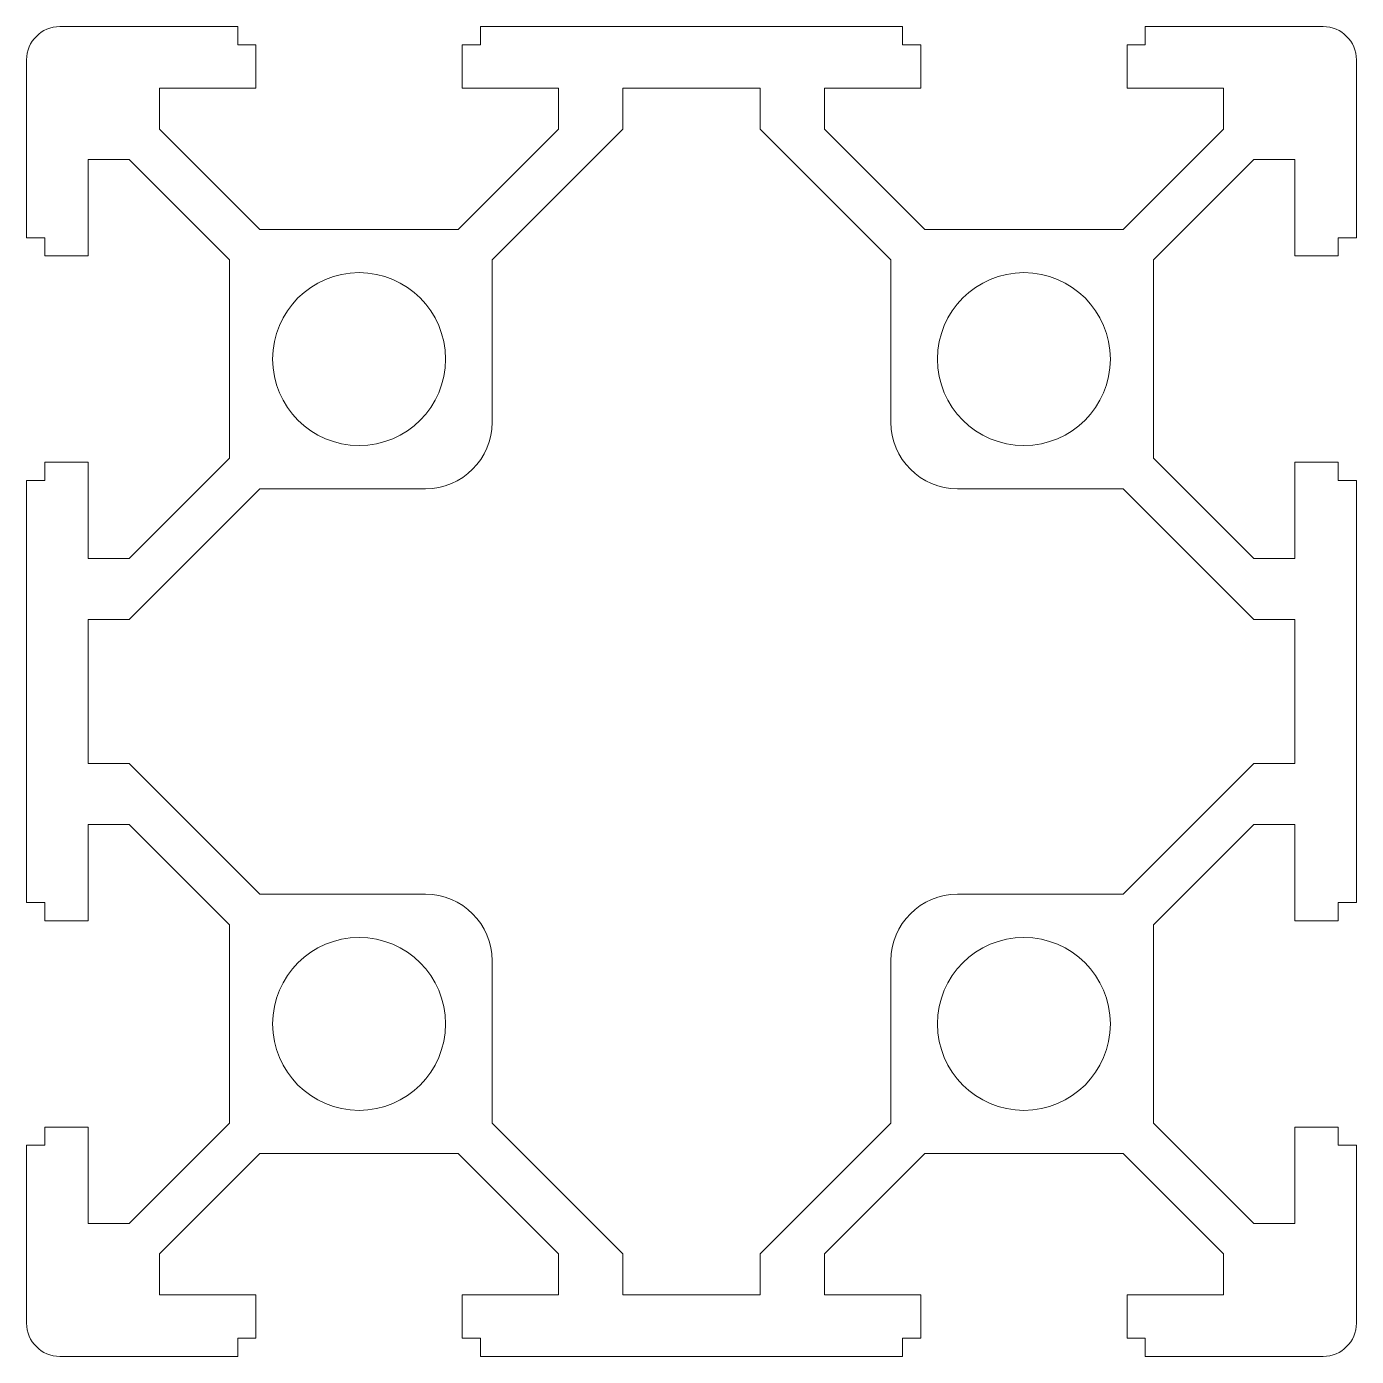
# Model space of a CAD drawing. Header units: millimetres. Extents: x -10 to 30, y -30 to 10.
import ezdxf

# ---------------------------------------------------------------- set-up
doc = ezdxf.new("R2010")
doc.units = ezdxf.units.MM

msp = doc.modelspace()

# ---------------------------------------------------------------- linework, layer by layer
at = {"color": 7, "linetype": 'Continuous', "lineweight": 15}
for p, q in [((-9, 10), (-3.65, 10)), ((-3.65, 10), (-3.65, 9.45)), ((3.65, 10), (16.35, 10)), ((3.65, 9.45), (3.65, 10)), ((16.35, 9.45), (16.35, 10)), ((29, 10), (23.65, 10)), ((23.65, 10), (23.65, 9.45)), ((-3.65, 9.45), (-3.1, 9.45)), ((-3.1, 9.45), (-3.1, 8.15)), ((3.1, 9.45), (3.65, 9.45)), ((3.1, 8.15), (3.1, 9.45)), ((16.9, 9.45), (16.35, 9.45)), ((16.9, 8.15), (16.9, 9.45)), ((23.65, 9.45), (23.1, 9.45)), ((23.1, 9.45), (23.1, 8.15)), ((-10, 3.65), (-10, 9)), ((30, 3.65), (30, 9)), ((-6, 6.919), (-6, 8.15)), ((-6, 8.15), (-3.1, 8.15)), ((6, 8.15), (3.1, 8.15)), ((6, 6.919), (6, 8.15)), ((7.938, 8.15), (7.938, 6.919)), ((12.062, 8.15), (7.938, 8.15)), ((12.062, 8.15), (12.062, 6.919)), ((14, 6.919), (14, 8.15)), ((14, 8.15), (16.9, 8.15)), ((26, 8.15), (23.1, 8.15)), ((26, 6.919), (26, 8.15)), ((-6, 6.919), (-2.981, 3.9)), ((2.981, 3.9), (6, 6.919)), ((7.938, 6.919), (4, 2.981)), ((12.062, 6.919), (16, 2.981)), ((17.019, 3.9), (14, 6.919)), ((26, 6.919), (22.981, 3.9)), ((-8.15, 6), (-8.15, 3.1)), ((-6.919, 6), (-8.15, 6)), ((-3.9, 2.981), (-6.919, 6)), ((23.9, 2.981), (26.919, 6)), ((26.919, 6), (28.15, 6)), ((28.15, 6), (28.15, 3.1)), ((-10, 3.65), (-9.45, 3.65)), ((-9.45, 3.65), (-9.45, 3.1)), ((-2.981, 3.9), (2.981, 3.9)), ((22.981, 3.9), (17.019, 3.9)), ((29.45, 3.65), (29.45, 3.1)), ((30, 3.65), (29.45, 3.65)), ((-8.15, 3.1), (-9.45, 3.1)), ((-3.9, -2.981), (-3.9, 2.981)), ((4, 2.981), (4, -1.9)), ((16, 2.981), (16, -1.9)), ((23.9, -2.981), (23.9, 2.981)), ((28.15, 3.1), (29.45, 3.1)), ((-8.15, -3.1), (-9.45, -3.1)), ((-9.45, -3.65), (-9.45, -3.1)), ((-8.15, -6), (-8.15, -3.1)), ((-6.919, -6), (-3.9, -2.981)), ((26.919, -6), (23.9, -2.981)), ((28.15, -3.1), (29.45, -3.1)), ((28.15, -6), (28.15, -3.1)), ((29.45, -3.65), (29.45, -3.1)), ((-10, -3.65), (-9.45, -3.65)), ((-10, -3.65), (-10, -16.35)), ((-6.919, -7.838), (-2.981, -3.9)), ((-2.981, -3.9), (2, -3.9)), ((22.981, -3.9), (18, -3.9)), ((26.919, -7.838), (22.981, -3.9)), ((30, -3.65), (29.45, -3.65)), ((30, -3.65), (30, -16.35)), ((-8.15, -6), (-6.919, -6)), ((28.15, -6), (26.919, -6)), ((-8.15, -12.162), (-8.15, -7.838)), ((-8.15, -7.838), (-6.919, -7.838)), ((28.15, -7.838), (26.919, -7.838)), ((28.15, -12.162), (28.15, -7.838)), ((-8.15, -12.162), (-6.919, -12.162)), ((-6.919, -12.162), (-2.981, -16.1)), ((26.919, -12.162), (22.981, -16.1)), ((28.15, -12.162), (26.919, -12.162)), ((-8.15, -14), (-8.15, -16.9)), ((-8.15, -14), (-6.919, -14)), ((-6.919, -14), (-3.9, -17.019)), ((26.919, -14), (23.9, -17.019)), ((28.15, -14), (26.919, -14)), ((28.15, -14), (28.15, -16.9)), ((-10, -16.35), (-9.45, -16.35)), ((-9.45, -16.35), (-9.45, -16.9)), ((-2.981, -16.1), (2, -16.1)), ((22.981, -16.1), (18, -16.1)), ((29.45, -16.35), (29.45, -16.9)), ((30, -16.35), (29.45, -16.35)), ((-8.15, -16.9), (-9.45, -16.9)), ((-3.9, -17.019), (-3.9, -22.981)), ((23.9, -17.019), (23.9, -22.981)), ((28.15, -16.9), (29.45, -16.9)), ((4, -22.981), (4, -18.1)), ((16, -22.981), (16, -18.1)), ((-8.15, -23.1), (-9.45, -23.1)), ((-9.45, -23.65), (-9.45, -23.1)), ((-8.15, -26), (-8.15, -23.1)), ((-3.9, -22.981), (-6.919, -26)), ((7.938, -26.919), (4, -22.981)), ((12.062, -26.919), (16, -22.981)), ((23.9, -22.981), (26.919, -26)), ((28.15, -23.1), (29.45, -23.1)), ((28.15, -26), (28.15, -23.1)), ((29.45, -23.65), (29.45, -23.1)), ((-10, -23.65), (-9.45, -23.65)), ((-10, -23.65), (-10, -29)), ((-6, -26.919), (-2.981, -23.9)), ((-2.981, -23.9), (2.981, -23.9)), ((2.981, -23.9), (6, -26.919)), ((17.019, -23.9), (14, -26.919)), ((22.981, -23.9), (17.019, -23.9)), ((26, -26.919), (22.981, -23.9)), ((30, -23.65), (29.45, -23.65)), ((30, -23.65), (30, -29)), ((-6.919, -26), (-8.15, -26)), ((26.919, -26), (28.15, -26)), ((-6, -26.919), (-6, -28.15)), ((6, -26.919), (6, -28.15)), ((7.938, -28.15), (7.938, -26.919)), ((12.062, -28.15), (12.062, -26.919)), ((14, -26.919), (14, -28.15)), ((26, -26.919), (26, -28.15)), ((-6, -28.15), (-3.1, -28.15)), ((-3.1, -29.45), (-3.1, -28.15)), ((6, -28.15), (3.1, -28.15)), ((3.1, -28.15), (3.1, -29.45)), ((12.062, -28.15), (7.938, -28.15)), ((14, -28.15), (16.9, -28.15)), ((16.9, -28.15), (16.9, -29.45)), ((26, -28.15), (23.1, -28.15)), ((23.1, -29.45), (23.1, -28.15)), ((-3.65, -30), (-3.65, -29.45)), ((-3.65, -29.45), (-3.1, -29.45)), ((3.1, -29.45), (3.65, -29.45)), ((3.65, -29.45), (3.65, -30)), ((16.35, -29.45), (16.35, -30)), ((16.9, -29.45), (16.35, -29.45)), ((23.65, -29.45), (23.1, -29.45)), ((23.65, -30), (23.65, -29.45)), ((-9, -30), (-3.65, -30)), ((3.65, -30), (16.35, -30)), ((29, -30), (23.65, -30))]:
    msp.add_line(p, q, dxfattribs=at)
for centre in [(0, 0), (20, 0), (0, -20), (20, -20)]:
    msp.add_circle(centre, 2.6, dxfattribs=at)
for centre, radius, start, end in [((-9, 9), 1, 90, 180), ((29, 9), 1, 0, 90), ((2, -1.9), 2, 270, 0), ((18, -1.9), 2, 180, 270), ((2, -18.1), 2, 0, 90), ((18, -18.1), 2, 90, 180), ((-9, -29), 1, 180, 270), ((29, -29), 1, 270, 0)]:
    msp.add_arc(centre, radius, start, end, dxfattribs=at)

doc.saveas('drawing.dxf')
